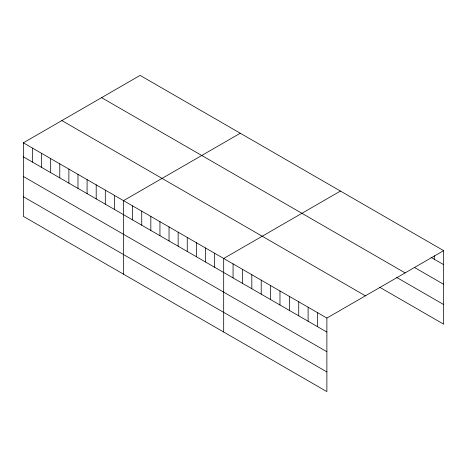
<?xml version="1.0" encoding="UTF-8"?>
<svg xmlns="http://www.w3.org/2000/svg" width="467" height="467" viewBox="0 0 467 467"><rect width="100%" height="100%" fill="white"/><g stroke="black" fill="none" stroke-linecap="round" stroke-linejoin="round"><path stroke-width="0.7" d="M23.35 142.82L326.882 318.062L326.882 391.597L23.35 216.355L23.35 142.82L140.118 75.403L443.65 250.645L443.65 324.18L379.852 287.345M240.283 133.235L123.516 200.652L123.516 274.182M340.449 191.061L223.681 258.479L223.681 332.014M326.882 318.062L443.65 250.645M431.14 257.44L443.65 264.666M414.252 267.334L443.65 284.304M101.584 97.65L405.117 272.891M396.74 277.456L443.65 304.542M61.883 120.574L365.416 295.815M23.35 156.836L326.882 332.078M23.35 176.479L326.882 351.721M23.35 196.712L326.882 371.954M434.269 255.741L434.269 259.249M317.502 312.645L317.502 326.661M308.115 307.228L308.115 321.243M298.734 301.81L298.734 315.832M289.353 296.393L289.353 310.415M279.972 290.982L279.972 304.998M270.591 285.565L270.591 299.581M261.211 280.147L261.211 294.163M251.824 274.73L251.824 288.746M242.443 269.313L242.443 283.329M233.062 263.896L233.062 277.912M214.575 253.225L214.575 267.241M205.468 247.965L205.468 261.981M196.362 242.706L196.362 256.727M187.255 237.452L187.255 251.468M178.149 232.192L178.149 246.208M169.042 226.939L169.042 240.954M159.942 221.679L159.942 235.695M150.835 216.419L150.835 230.441M141.729 211.166L141.729 225.182M132.622 205.906L132.622 219.922M114.409 195.393L114.409 209.409M105.303 190.133L105.303 204.155M96.196 184.879L96.196 198.895M87.09 179.62L87.09 193.636M77.983 174.366L77.983 188.382M68.882 169.107L68.882 183.122M59.776 163.847L59.776 177.869M50.669 158.593L50.669 172.609M41.563 153.334L41.563 167.349M32.456 148.08L32.456 162.096"/></g></svg>
